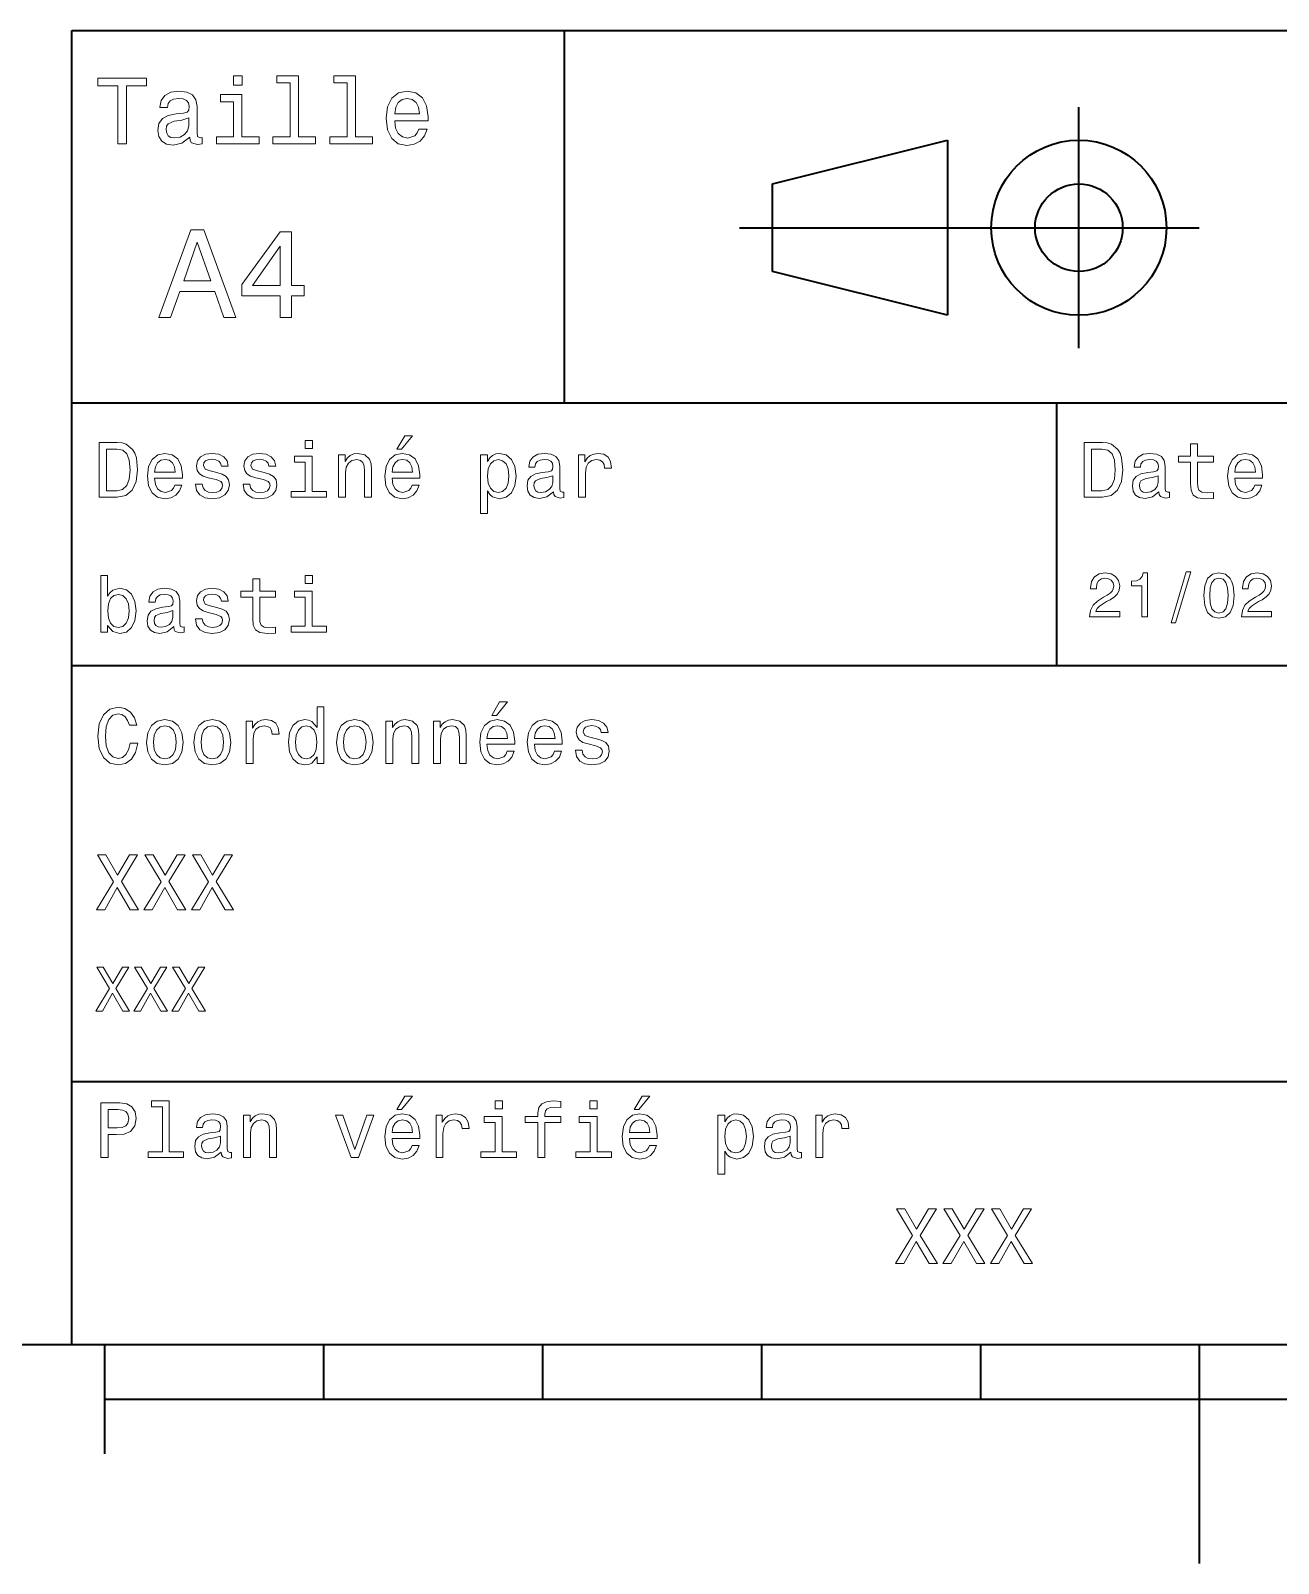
# Model space of a CAD drawing. Extents: x 0 to 297, y 0 to 210.
# Drawn here: x 95.1 to 152.1, y 0 to 70 of the extents above; entities that cross this region are included whole.
import ezdxf

# ---------------------------------------------------------------- set-up
doc = ezdxf.new("R2010")
doc.units = 0

msp = doc.modelspace()

# ---------------------------------------------------------------- linework, layer by layer
at = {"color": 7, "lineweight": 35}
for p, q in [((97, 10), (97, 70)), ((97, 70), (287, 70)), ((127.5, 61), (148.5, 61)), ((97, 53), (162, 53)), ((97, 41), (162, 41)), ((97, 22), (162, 22)), ((10, 10), (287, 10)), ((97, 10), (287, 10)), ((98.5, 7.5), (198.5, 7.5))]:
    msp.add_line(p, q, dxfattribs=at)
at = {"color": 7, "lineweight": 35, "ltscale": 0.425}
msp.add_line((119.5, 53), (119.5, 70), dxfattribs=at)
at = {"color": 7, "lineweight": 35, "ltscale": 0.275}
msp.add_line((143, 55.5), (143, 66.5), dxfattribs=at)
at = {"color": 7, "lineweight": 35, "ltscale": 0.206155}
for p, q in [((129, 63), (137, 65)), ((137, 57), (129, 59))]:
    msp.add_line(p, q, dxfattribs=at)
at = {"color": 7, "lineweight": 35, "ltscale": 0.2}
msp.add_line((137, 65), (137, 57), dxfattribs=at)
at = {"color": 7, "lineweight": 35, "ltscale": 0.1}
msp.add_line((129, 59), (129, 63), dxfattribs=at)
at = {"color": 7, "lineweight": 35, "ltscale": 0.3}
msp.add_line((142, 41), (142, 53), dxfattribs=at)
at = {"color": 7, "lineweight": 35, "ltscale": 0.125}
msp.add_line((98.5, 10), (98.5, 5), dxfattribs=at)
at = {"color": 7, "lineweight": 35, "ltscale": 0.0625}
for p, q in [((108.5, 10), (108.5, 7.5)), ((118.5, 10), (118.5, 7.5)), ((128.5, 10), (128.5, 7.5)), ((138.5, 10), (138.5, 7.5))]:
    msp.add_line(p, q, dxfattribs=at)
at = {"color": 7, "lineweight": 35, "ltscale": 0.25}
msp.add_line((148.5, 10), (148.5, 0), dxfattribs=at)
at = {"color": 7, "lineweight": 13}
for points in [[(104.786743, 67.940918), (104.384727, 67.940918), (104.384727, 67.508644), (104.786743, 67.508644)], [(106.969742, 67.621033), (106.969742, 65.157059), (106.187317, 65.157059), (106.187317, 64.837173), (108.128242, 64.837173), (108.128242, 65.157059), (107.350143, 65.157059), (107.350143, 67.940918), (106.373199, 67.940918), (106.373199, 67.621033)], [(109.572044, 67.621033), (109.572044, 65.157059), (108.789627, 65.157059), (108.789627, 64.837173), (110.730545, 64.837173), (110.730545, 65.157059), (109.952454, 65.157059), (109.952454, 67.940918), (108.975502, 67.940918), (108.975502, 67.621033)], [(99.102303, 64.837173), (99.5, 64.837173), (99.5, 67.47406), (100.407784, 67.47406), (100.407784, 67.837173), (98.190201, 67.837173), (98.190201, 67.47406), (99.102303, 67.47406)], [(102.387611, 65.139771), (102.387611, 65.126801), (102.409225, 64.979828), (102.47406, 64.876076), (102.746399, 64.793945), (102.958214, 64.828529), (102.958214, 65.122475), (102.867432, 65.109505), (102.746399, 65.165703), (102.724785, 65.338615), (102.724785, 66.540344), (102.672913, 66.84726), (102.521614, 67.0634), (102.257927, 67.193085), (101.886169, 67.240631), (101.523056, 67.188759), (101.255043, 67.041786), (101.086456, 66.812675), (101.030258, 66.510086), (101.030258, 66.484146), (101.371758, 66.484146), (101.402016, 66.665703), (101.497116, 66.795387), (101.65274, 66.873199), (101.873199, 66.903458), (102.085014, 66.881844), (102.236313, 66.817001), (102.327087, 66.704605), (102.357346, 66.548988), (102.340057, 66.367432), (102.270897, 66.276657), (102.097984, 66.233429), (101.773773, 66.198845), (101.402016, 66.121033), (101.138329, 65.982704), (100.982712, 65.766571), (100.935158, 65.446686), (100.978386, 65.161385), (101.112389, 64.949562), (101.328529, 64.815559), (101.626801, 64.768013), (102.028816, 64.858788)], [(111.750717, 65.887604), (113.272339, 65.887604), (113.276657, 66.064842), (113.207497, 66.561958), (113.017288, 66.933716), (112.714699, 67.158501), (112.312683, 67.240631), (111.919312, 67.154175), (111.616714, 66.912102), (111.422188, 66.51873), (111.353027, 66), (111.41787, 65.4683), (111.612396, 65.079247), (111.91066, 64.837173), (112.299713, 64.755043), (112.636887, 64.811234), (112.913544, 64.958214), (113.116714, 65.191643), (113.233429, 65.502876), (112.857346, 65.502876), (112.779541, 65.329971), (112.667145, 65.200287), (112.34726, 65.096542), (112.100868, 65.144089), (111.914986, 65.295387), (111.793945, 65.541786), (111.750717, 65.874634)], [(104.773773, 65.157059), (104.773773, 67.080688), (103.796829, 67.080688), (103.796829, 66.756485), (104.393372, 66.756485), (104.393372, 65.157059), (103.615273, 65.157059), (103.615273, 64.837173), (105.560516, 64.837173), (105.560516, 65.157059)], [(111.750717, 66.207489), (111.798271, 66.50576), (111.914986, 66.726219), (112.092216, 66.860229), (112.325653, 66.907776), (112.554756, 66.860229), (112.731987, 66.726219), (112.840057, 66.50576), (112.878967, 66.207489)], [(102.344383, 65.649857), (102.292511, 65.425072), (102.154182, 65.252159), (101.946686, 65.139771), (101.691643, 65.100861), (101.527374, 65.122475), (101.41066, 65.191643), (101.337173, 65.312675), (101.315559, 65.481262), (101.332855, 65.632561), (101.402016, 65.740631), (101.678673, 65.861671), (102.028816, 65.913544), (102.344383, 66.017288)], [(100.982712, 56.9049), (101.51297, 56.9049), (101.933716, 58.080692), (103.530258, 58.080692), (103.951012, 56.9049), (104.492798, 56.9049), (103.028816, 60.910664), (102.440926, 60.910664)], [(102.118156, 58.570606), (102.734871, 60.334293), (103.351585, 58.570606)], [(106.521614, 56.9049), (107.040344, 56.9049), (107.040344, 57.896255), (107.610954, 57.896255), (107.610954, 58.357349), (107.040344, 58.357349), (107.040344, 60.818443), (106.515854, 60.818443), (104.763687, 58.403458), (104.763687, 57.896255), (106.521614, 57.896255)], [(105.247841, 58.357349), (106.521614, 60.149857), (106.521614, 58.357349)], [(99.080688, 51.190563), (98.248558, 51.190563), (98.248558, 48.690563), (99.080688, 48.690563), (99.473343, 48.769814), (99.765129, 49.011169), (99.945244, 49.40382), (100.010086, 49.940563), (99.952446, 50.488113), (99.880402, 50.70425), (99.779541, 50.877163), (99.487755, 51.111313), (99.296829, 51.168949)], [(107.992798, 51.27702), (107.657784, 51.27702), (107.657784, 50.916786), (107.992798, 50.916786)], [(111.84726, 50.88797), (112.059799, 50.88797), (112.560516, 51.500362), (112.207489, 51.500362)], [(144.080688, 51.190563), (143.248566, 51.190563), (143.248566, 48.690563), (144.080688, 48.690563), (144.473343, 48.769814), (144.765137, 49.011169), (144.945251, 49.40382), (145.010086, 49.940563), (144.952454, 50.488113), (144.880402, 50.70425), (144.779541, 50.877163), (144.487747, 51.111313), (144.296829, 51.168949)], [(148.100861, 50.289986), (148.100861, 49.320965), (148.122482, 49.007565), (148.223343, 48.791428), (148.425079, 48.665348), (148.767288, 48.62212), (149.141937, 48.640129), (149.141937, 48.913906), (148.868149, 48.892292), (148.619598, 48.921112), (148.486313, 49.011169), (148.42868, 49.162464), (148.417862, 49.375), (148.417862, 50.289986), (149.141937, 50.289986), (149.141937, 50.560158), (148.417862, 50.560158), (148.417862, 51.125721), (148.100861, 51.125721), (148.100861, 50.560158), (147.553314, 50.560158), (147.553314, 50.289986)], [(99.055473, 50.891571), (99.329254, 50.837536), (99.516571, 50.671829), (99.628242, 50.376442), (99.664268, 49.940563), (99.624641, 49.519093), (99.51297, 49.223705), (99.322044, 49.047192), (99.055473, 48.989555), (98.583572, 48.989555), (98.583572, 50.891571)], [(100.784584, 49.565922), (102.052597, 49.565922), (102.056198, 49.713619), (101.998558, 50.127884), (101.840057, 50.437683), (101.587898, 50.625), (101.252884, 50.693443), (100.925072, 50.621399), (100.672913, 50.41967), (100.510803, 50.091862), (100.453171, 49.659584), (100.507202, 49.216499), (100.669312, 48.892292), (100.91787, 48.690563), (101.242073, 48.62212), (101.523056, 48.668949), (101.753601, 48.791428), (101.922913, 48.98595), (102.020172, 49.245319), (101.706772, 49.245319), (101.64193, 49.101227), (101.548271, 48.993156), (101.2817, 48.9067), (101.07637, 48.946327), (100.921471, 49.072407), (100.820602, 49.27774), (100.784584, 49.555115)], [(100.784584, 49.832493), (100.824211, 50.081055), (100.921471, 50.264771), (101.069168, 50.376442), (101.263687, 50.416069), (101.454613, 50.376442), (101.602303, 50.264771), (101.69236, 50.081055), (101.724785, 49.832493)], [(103.623199, 49.818085), (103.317001, 49.890129), (103.090057, 49.972984), (103.014412, 50.142292), (103.036026, 50.261169), (103.111671, 50.347622), (103.234146, 50.401657), (103.41066, 50.423271), (103.579971, 50.401657), (103.713257, 50.336815), (103.799713, 50.239555), (103.835732, 50.109871), (104.145531, 50.109871), (104.145531, 50.117077), (104.091499, 50.351227), (103.943802, 50.534943), (103.713257, 50.650219), (103.41066, 50.693443), (103.104469, 50.650219), (102.881126, 50.531342), (102.740631, 50.354828), (102.697403, 50.131485), (102.729828, 49.915348), (102.830688, 49.76405), (102.996399, 49.655983), (103.237755, 49.580334), (103.590775, 49.493877), (103.806915, 49.40382), (103.864555, 49.331772), (103.886169, 49.223705), (103.853745, 49.09042), (103.767288, 48.989555), (103.626801, 48.924713), (103.439484, 48.903099), (103.241356, 48.924713), (103.09726, 49.000362), (103, 49.122841), (102.960373, 49.292149), (102.654175, 49.292149), (102.704613, 49.003963), (102.852303, 48.795029), (103.086456, 48.668949), (103.41066, 48.62212), (103.749283, 48.668949), (103.997841, 48.795029), (104.149139, 48.996758), (104.203171, 49.259727), (104.163544, 49.486671), (104.051872, 49.641571), (103.868156, 49.742435)], [(105.791786, 49.818085), (105.485588, 49.890129), (105.258644, 49.972984), (105.182999, 50.142292), (105.204613, 50.261169), (105.280258, 50.347622), (105.40274, 50.401657), (105.579254, 50.423271), (105.748558, 50.401657), (105.881844, 50.336815), (105.9683, 50.239555), (106.004326, 50.109871), (106.314117, 50.109871), (106.314117, 50.117077), (106.260086, 50.351227), (106.112396, 50.534943), (105.881844, 50.650219), (105.579254, 50.693443), (105.273056, 50.650219), (105.049713, 50.531342), (104.909225, 50.354828), (104.865997, 50.131485), (104.898415, 49.915348), (104.999283, 49.76405), (105.164986, 49.655983), (105.406342, 49.580334), (105.759369, 49.493877), (105.975502, 49.40382), (106.033142, 49.331772), (106.054756, 49.223705), (106.022339, 49.09042), (105.935883, 48.989555), (105.795387, 48.924713), (105.60807, 48.903099), (105.409943, 48.924713), (105.265854, 49.000362), (105.168587, 49.122841), (105.12896, 49.292149), (104.822769, 49.292149), (104.873199, 49.003963), (105.020897, 48.795029), (105.255043, 48.668949), (105.579254, 48.62212), (105.91787, 48.668949), (106.166428, 48.795029), (106.317726, 48.996758), (106.371758, 49.259727), (106.33213, 49.486671), (106.220459, 49.641571), (106.036743, 49.742435)], [(107.981987, 48.957134), (107.981987, 50.560158), (107.16787, 50.560158), (107.16787, 50.289986), (107.664986, 50.289986), (107.664986, 48.957134), (107.016571, 48.957134), (107.016571, 48.690563), (108.637611, 48.690563), (108.637611, 48.957134)], [(109.181557, 48.690563), (109.498558, 48.690563), (109.498558, 49.807278), (109.530983, 50.063042), (109.635445, 50.250362), (109.797546, 50.365635), (110.013687, 50.408863), (110.1866, 50.372841), (110.29467, 50.275578), (110.348701, 50.113472), (110.366714, 49.897335), (110.366714, 48.690563), (110.683716, 48.690563), (110.683716, 49.962177), (110.669312, 50.217941), (110.604469, 50.430477), (110.39193, 50.625), (110.060516, 50.693443), (109.876801, 50.668228), (109.721901, 50.599785), (109.588615, 50.484512), (109.484146, 50.329613), (109.484146, 50.625), (109.181557, 50.625)], [(111.627518, 49.565922), (112.895531, 49.565922), (112.899132, 49.713619), (112.841499, 50.127884), (112.682999, 50.437683), (112.430832, 50.625), (112.095825, 50.693443), (111.768013, 50.621399), (111.515854, 50.41967), (111.353745, 50.091862), (111.296112, 49.659584), (111.350143, 49.216499), (111.512245, 48.892292), (111.760803, 48.690563), (112.085014, 48.62212), (112.365997, 48.668949), (112.596542, 48.791428), (112.765854, 48.98595), (112.863113, 49.245319), (112.549713, 49.245319), (112.484871, 49.101227), (112.391212, 48.993156), (112.124641, 48.9067), (111.919312, 48.946327), (111.764412, 49.072407), (111.663544, 49.27774), (111.627518, 49.555115)], [(111.627518, 49.832493), (111.667145, 50.081055), (111.764412, 50.264771), (111.912102, 50.376442), (112.106628, 50.416069), (112.297546, 50.376442), (112.445244, 50.264771), (112.535301, 50.081055), (112.567726, 49.832493)], [(115.986313, 50.326012), (115.986313, 50.625), (115.669312, 50.625), (115.669312, 47.941284), (115.986313, 47.941284), (115.986313, 48.98595), (116.097984, 48.816643), (116.22406, 48.704971), (116.541069, 48.62212), (116.843658, 48.690563), (117.081413, 48.895893), (117.236313, 49.2201), (117.293945, 49.659584), (117.236313, 50.095463), (117.081413, 50.41967), (116.843658, 50.621399), (116.541069, 50.693443), (116.368156, 50.671829), (116.220459, 50.603386), (116.094383, 50.488113)], [(116.48703, 48.9067), (116.274498, 48.953533), (116.119598, 49.097622), (116.022339, 49.331772), (115.989914, 49.659584), (116.022339, 49.983791), (116.119598, 50.217941), (116.274498, 50.358429), (116.48703, 50.408863), (116.681557, 50.358429), (116.836456, 50.21434), (116.933716, 49.98019), (116.969742, 49.659584), (116.933716, 49.335377), (116.836456, 49.097622), (116.681557, 48.953533)], [(119.005043, 48.942726), (119.005043, 48.931919), (119.023056, 48.809441), (119.077087, 48.722984), (119.304031, 48.654541), (119.480545, 48.683357), (119.480545, 48.928314), (119.4049, 48.917507), (119.304031, 48.96434), (119.286026, 49.108429), (119.286026, 50.109871), (119.242798, 50.365635), (119.116714, 50.54575), (118.896973, 50.65382), (118.587173, 50.693443), (118.284584, 50.650219), (118.061241, 50.52774), (117.920746, 50.336815), (117.873917, 50.084656), (117.873917, 50.063042), (118.158501, 50.063042), (118.183716, 50.21434), (118.26297, 50.322407), (118.392654, 50.387249), (118.57637, 50.412464), (118.752884, 50.394455), (118.878967, 50.34042), (118.954613, 50.246758), (118.979828, 50.117077), (118.965416, 49.965778), (118.907784, 49.890129), (118.763687, 49.854107), (118.493515, 49.825291), (118.183716, 49.760448), (117.963974, 49.645176), (117.834297, 49.465057), (117.79467, 49.19849), (117.830688, 48.960735), (117.942368, 48.784222), (118.122482, 48.67255), (118.37104, 48.632927), (118.706055, 48.708576)], [(120.143372, 48.690563), (120.460373, 48.690563), (120.460373, 49.796471), (120.492798, 50.063042), (120.590057, 50.253963), (120.748558, 50.369236), (120.961098, 50.408863), (121.119598, 50.383648), (121.238472, 50.3116), (121.310516, 50.189121), (121.335739, 50.023415), (121.656342, 50.023415), (121.613113, 50.315205), (121.49424, 50.524136), (121.296112, 50.650219), (121.02594, 50.693443), (120.842224, 50.664627), (120.683716, 50.592579), (120.543228, 50.4701), (120.431557, 50.304398), (120.431557, 50.625), (120.143372, 50.625)], [(144.055481, 50.891571), (144.329254, 50.837536), (144.516571, 50.671829), (144.628235, 50.376442), (144.664261, 49.940563), (144.624634, 49.519093), (144.51297, 49.223705), (144.322052, 49.047192), (144.055481, 48.989555), (143.583572, 48.989555), (143.583572, 50.891571)], [(146.656342, 48.942726), (146.656342, 48.931919), (146.674347, 48.809441), (146.728394, 48.722984), (146.955338, 48.654541), (147.131851, 48.683357), (147.131851, 48.928314), (147.056198, 48.917507), (146.955338, 48.96434), (146.937317, 49.108429), (146.937317, 50.109871), (146.894089, 50.365635), (146.768005, 50.54575), (146.548264, 50.65382), (146.23848, 50.693443), (145.935883, 50.650219), (145.71254, 50.52774), (145.572052, 50.336815), (145.525223, 50.084656), (145.525223, 50.063042), (145.809799, 50.063042), (145.835022, 50.21434), (145.914261, 50.322407), (146.043945, 50.387249), (146.227661, 50.412464), (146.404175, 50.394455), (146.530258, 50.34042), (146.605911, 50.246758), (146.631119, 50.117077), (146.616714, 49.965778), (146.559082, 49.890129), (146.414978, 49.854107), (146.144806, 49.825291), (145.835022, 49.760448), (145.61528, 49.645176), (145.485596, 49.465057), (145.445969, 49.19849), (145.481995, 48.960735), (145.593658, 48.784222), (145.773773, 48.67255), (146.022339, 48.632927), (146.357346, 48.708576)], [(150.121765, 49.565922), (151.389771, 49.565922), (151.393372, 49.713619), (151.335739, 50.127884), (151.177231, 50.437683), (150.925079, 50.625), (150.590057, 50.693443), (150.262253, 50.621399), (150.010086, 50.41967), (149.847977, 50.091862), (149.790344, 49.659584), (149.844376, 49.216499), (150.006485, 48.892292), (150.255051, 48.690563), (150.579254, 48.62212), (150.860229, 48.668949), (151.090775, 48.791428), (151.260086, 48.98595), (151.357346, 49.245319), (151.043945, 49.245319), (150.979111, 49.101227), (150.885452, 48.993156), (150.618881, 48.9067), (150.413544, 48.946327), (150.258652, 49.072407), (150.157776, 49.27774), (150.121765, 49.555115)], [(150.121765, 49.832493), (150.161377, 50.081055), (150.258652, 50.264771), (150.406342, 50.376442), (150.600861, 50.416069), (150.791794, 50.376442), (150.939484, 50.264771), (151.029541, 50.081055), (151.061966, 49.832493)], [(118.969025, 49.367798), (118.925797, 49.180477), (118.810516, 49.036385), (118.637611, 48.942726), (118.425072, 48.910305), (118.288185, 48.928314), (118.190926, 48.98595), (118.129684, 49.086815), (118.111671, 49.227306), (118.126083, 49.353386), (118.183716, 49.443443), (118.414268, 49.544312), (118.706055, 49.587536), (118.969025, 49.673992)], [(146.620316, 49.367798), (146.577087, 49.180477), (146.461823, 49.036385), (146.28891, 48.942726), (146.07637, 48.910305), (145.939484, 48.928314), (145.842224, 48.98595), (145.780975, 49.086815), (145.76297, 49.227306), (145.777374, 49.353386), (145.835022, 49.443443), (146.065567, 49.544312), (146.357346, 49.587536), (146.620316, 49.673992)], [(98.637611, 42.829971), (98.871758, 42.552593), (99.19236, 42.462536), (99.494957, 42.530979), (99.736313, 42.736309), (99.887611, 43.064121), (99.945244, 43.5), (99.887611, 43.935879), (99.732712, 44.260086), (99.494957, 44.461815), (99.19236, 44.533859), (98.875359, 44.440201), (98.745674, 44.324928), (98.637611, 44.170029), (98.637611, 45.117435), (98.320602, 45.117435), (98.320602, 42.530979), (98.637611, 42.530979)], [(105.269455, 44.130402), (105.269455, 43.161381), (105.291069, 42.84798), (105.39193, 42.631844), (105.593658, 42.505764), (105.935883, 42.462536), (106.310516, 42.480545), (106.310516, 42.754322), (106.036743, 42.732708), (105.788185, 42.761528), (105.6549, 42.851585), (105.59726, 43.00288), (105.586456, 43.215416), (105.586456, 44.130402), (106.310516, 44.130402), (106.310516, 44.400574), (105.586456, 44.400574), (105.586456, 44.966137), (105.269455, 44.966137), (105.269455, 44.400574), (104.721901, 44.400574), (104.721901, 44.130402)], [(107.992798, 45.117435), (107.657784, 45.117435), (107.657784, 44.757202), (107.992798, 44.757202)], [(143.489914, 43.224785), (144.864563, 43.224785), (144.864563, 43.472622), (143.778107, 43.472622), (143.838623, 43.60807), (143.942368, 43.720463), (144.262253, 43.925072), (144.432281, 44.011528), (144.622482, 44.135448), (144.757935, 44.279541), (144.835739, 44.44957), (144.864563, 44.642651), (144.815567, 44.884727), (144.680115, 45.074928), (144.472626, 45.195965), (144.20462, 45.239193), (143.927963, 45.190201), (143.71759, 45.054756), (143.582138, 44.838619), (143.536026, 44.553314), (143.536026, 44.51297), (143.798279, 44.51297), (143.798279, 44.536022), (143.824219, 44.731991), (143.902023, 44.876083), (144.02594, 44.9683), (144.190201, 45), (144.357361, 44.971184), (144.481277, 44.899136), (144.561966, 44.786743), (144.59079, 44.645535), (144.570602, 44.51297), (144.515854, 44.400578), (144.42363, 44.302593), (144.296829, 44.216141), (144.126801, 44.12392), (143.844391, 43.945248), (143.645538, 43.755043), (143.52739, 43.524498), (143.489914, 43.233429)], [(145.876083, 43.224785), (146.138336, 43.224785), (146.138336, 45.239193), (145.942368, 45.239193), (145.890488, 45.0634), (145.786743, 44.945248), (145.62825, 44.876083), (145.409225, 44.853027), (145.409225, 44.648415), (145.876083, 44.648415)], [(147.213257, 42.956772), (147.412109, 42.956772), (148.109512, 45.279541), (147.907791, 45.279541)], [(148.703171, 44.201729), (148.746399, 43.749279), (148.881851, 43.426514), (149.097992, 43.230549), (149.397705, 43.167149), (149.694534, 43.230549), (149.910675, 43.426514), (150.043228, 43.749279), (150.08934, 44.201729), (150.043228, 44.651299), (149.98848, 44.829971), (149.910675, 44.976948), (149.694534, 45.172913), (149.397705, 45.239193), (149.097992, 45.172913), (148.881851, 44.974064), (148.746399, 44.651299)], [(148.979828, 44.201729), (149.002884, 44.550434), (149.074936, 44.801155), (149.20462, 44.948128), (149.397705, 45), (149.587906, 44.948128), (149.71759, 44.801155), (149.789627, 44.550434), (149.812683, 44.201729), (149.789627, 43.850143), (149.71759, 43.599426), (149.587906, 43.45245), (149.397705, 43.403458), (149.20462, 43.45245), (149.074936, 43.599426), (149.002884, 43.850143)], [(150.429398, 43.224785), (151.804047, 43.224785), (151.804047, 43.472622), (150.71759, 43.472622), (150.778107, 43.60807), (150.881851, 43.720463), (151.201736, 43.925072), (151.371765, 44.011528), (151.561966, 44.135448), (151.697418, 44.279541), (151.775223, 44.44957), (151.804047, 44.642651), (151.755051, 44.884727), (151.619598, 45.074928), (151.412109, 45.195965), (151.144104, 45.239193), (150.867447, 45.190201), (150.657059, 45.054756), (150.521622, 44.838619), (150.47551, 44.553314), (150.47551, 44.51297), (150.737762, 44.51297), (150.737762, 44.536022), (150.763687, 44.731991), (150.841507, 44.876083), (150.965424, 44.9683), (151.129684, 45), (151.296829, 44.971184), (151.420746, 44.899136), (151.50145, 44.786743), (151.530258, 44.645535), (151.510086, 44.51297), (151.455338, 44.400578), (151.363113, 44.302593), (151.236313, 44.216141), (151.066284, 44.12392), (150.783859, 43.945248), (150.585022, 43.755043), (150.466858, 43.524498), (150.429398, 43.233429)], [(99.62104, 43.5), (99.585014, 43.175793), (99.487755, 42.938038), (99.332855, 42.793949), (99.138329, 42.747116), (98.925789, 42.793949), (98.770897, 42.938038), (98.67363, 43.172188), (98.641212, 43.5), (98.67363, 43.824207), (98.770897, 44.058357), (98.925789, 44.198845), (99.138329, 44.249279), (99.332855, 44.198845), (99.487755, 44.054756), (99.585014, 43.820606)], [(101.656342, 42.783142), (101.656342, 42.772335), (101.674355, 42.649857), (101.728386, 42.5634), (101.95533, 42.494957), (102.131844, 42.523773), (102.131844, 42.76873), (102.056198, 42.757923), (101.95533, 42.804756), (101.937317, 42.948845), (101.937317, 43.950287), (101.894089, 44.206051), (101.768013, 44.386166), (101.548271, 44.494236), (101.238472, 44.533859), (100.935883, 44.490635), (100.71254, 44.368156), (100.572044, 44.177231), (100.525215, 43.925072), (100.525215, 43.903458), (100.809799, 43.903458), (100.835014, 44.054756), (100.914268, 44.162823), (101.043945, 44.227665), (101.227669, 44.25288), (101.404175, 44.234871), (101.530258, 44.180836), (101.605911, 44.087173), (101.631126, 43.957493), (101.616714, 43.806194), (101.559074, 43.730545), (101.414986, 43.694523), (101.144814, 43.665707), (100.835014, 43.600864), (100.615273, 43.485592), (100.485588, 43.305473), (100.445969, 43.038906), (100.481987, 42.801151), (100.593658, 42.624638), (100.773773, 42.512966), (101.022331, 42.473343), (101.357346, 42.548992)], [(103.623199, 43.658501), (103.317001, 43.730545), (103.090057, 43.8134), (103.014412, 43.982708), (103.036026, 44.101585), (103.111671, 44.188038), (103.234146, 44.242073), (103.41066, 44.263687), (103.579971, 44.242073), (103.713257, 44.177231), (103.799713, 44.079971), (103.835732, 43.950287), (104.145531, 43.950287), (104.145531, 43.957493), (104.091499, 44.191643), (103.943802, 44.375359), (103.713257, 44.490635), (103.41066, 44.533859), (103.104469, 44.490635), (102.881126, 44.371758), (102.740631, 44.195244), (102.697403, 43.971901), (102.729828, 43.755764), (102.830688, 43.604465), (102.996399, 43.496399), (103.237755, 43.42075), (103.590775, 43.334293), (103.806915, 43.244236), (103.864555, 43.172188), (103.886169, 43.064121), (103.853745, 42.930836), (103.767288, 42.829971), (103.626801, 42.765129), (103.439484, 42.743515), (103.241356, 42.765129), (103.09726, 42.840778), (103, 42.963257), (102.960373, 43.132565), (102.654175, 43.132565), (102.704613, 42.844379), (102.852303, 42.635445), (103.086456, 42.509365), (103.41066, 42.462536), (103.749283, 42.509365), (103.997841, 42.635445), (104.149139, 42.837173), (104.203171, 43.100143), (104.163544, 43.327087), (104.051872, 43.481987), (103.868156, 43.582851)], [(107.981987, 42.79755), (107.981987, 44.400574), (107.16787, 44.400574), (107.16787, 44.130402), (107.664986, 44.130402), (107.664986, 42.79755), (107.016571, 42.79755), (107.016571, 42.530979), (108.637611, 42.530979), (108.637611, 42.79755)], [(101.620316, 43.208214), (101.577087, 43.020893), (101.461815, 42.876801), (101.288902, 42.783142), (101.07637, 42.750721), (100.939484, 42.76873), (100.842216, 42.826366), (100.780983, 42.927231), (100.76297, 43.067722), (100.777374, 43.193802), (100.835014, 43.283859), (101.065559, 43.384727), (101.357346, 43.427952), (101.620316, 43.514408)], [(116.184441, 38.728386), (116.396973, 38.728386), (116.897697, 39.340778), (116.54467, 39.340778)], [(99.66787, 37.460373), (99.595818, 37.15778), (99.476944, 36.941643), (99.311241, 36.808357), (99.116714, 36.765129), (98.882568, 36.829971), (98.698845, 37.024494), (98.57637, 37.341499), (98.536743, 37.780979), (98.57637, 38.216858), (98.695244, 38.537464), (98.87896, 38.731987), (99.116714, 38.80043), (99.289627, 38.764408), (99.437317, 38.663544), (99.552597, 38.501442), (99.631844, 38.278099), (99.97406, 38.278099), (99.865997, 38.620316), (99.678673, 38.879681), (99.422913, 39.041786), (99.116714, 39.099422), (98.734871, 39.009365), (98.443085, 38.757202), (98.25576, 38.342937), (98.190926, 37.780979), (98.25576, 37.219021), (98.443085, 36.804756), (98.734871, 36.548992), (99.116714, 36.462536), (99.451729, 36.530979), (99.721901, 36.721901), (99.912827, 37.035301), (100.013687, 37.460373)], [(100.413544, 37.496399), (100.471184, 37.056915), (100.636887, 36.732708), (100.899857, 36.530979), (101.252884, 36.462536), (101.602303, 36.530979), (101.865273, 36.729107), (102.030983, 37.053314), (102.092216, 37.496399), (102.030983, 37.935879), (101.865273, 38.263687), (101.602303, 38.461815), (101.252884, 38.533859), (100.899857, 38.461815), (100.636887, 38.260086), (100.471184, 37.935879)], [(102.58213, 37.496399), (102.639771, 37.056915), (102.805473, 36.732708), (103.068443, 36.530979), (103.421471, 36.462536), (103.770897, 36.530979), (104.033859, 36.729107), (104.19957, 37.053314), (104.260803, 37.496399), (104.19957, 37.935879), (104.033859, 38.263687), (103.770897, 38.461815), (103.421471, 38.533859), (103.068443, 38.461815), (102.805473, 38.260086), (102.639771, 37.935879)], [(104.963257, 36.530979), (105.280258, 36.530979), (105.280258, 37.636887), (105.312683, 37.903458), (105.409943, 38.094379), (105.568443, 38.209652), (105.780983, 38.249279), (105.939484, 38.224064), (106.058357, 38.152016), (106.130402, 38.029537), (106.155617, 37.863831), (106.476227, 37.863831), (106.432999, 38.155621), (106.314117, 38.364552), (106.115997, 38.490635), (105.845825, 38.533859), (105.662102, 38.505043), (105.503601, 38.432995), (105.363113, 38.310516), (105.251442, 38.144814), (105.251442, 38.465416), (104.963257, 38.465416)], [(108.201729, 36.829971), (108.201729, 36.530979), (108.51873, 36.530979), (108.51873, 39.117435), (108.20533, 39.117435), (108.20533, 38.170029), (107.963974, 38.443802), (107.816284, 38.508644), (107.646973, 38.533859), (107.340775, 38.461815), (107.103027, 38.260086), (106.948128, 37.935879), (106.894089, 37.5), (106.948128, 37.064121), (107.103027, 36.736309), (107.340775, 36.530979), (107.646973, 36.462536), (107.816284, 36.487751), (107.967575, 36.552593)], [(109.087898, 37.496399), (109.145531, 37.056915), (109.311241, 36.732708), (109.574203, 36.530979), (109.927231, 36.462536), (110.276657, 36.530979), (110.539627, 36.729107), (110.70533, 37.053314), (110.766571, 37.496399), (110.70533, 37.935879), (110.539627, 38.263687), (110.276657, 38.461815), (109.927231, 38.533859), (109.574203, 38.461815), (109.311241, 38.260086), (109.145531, 37.935879)], [(111.350143, 36.530979), (111.667145, 36.530979), (111.667145, 37.647694), (111.69957, 37.903458), (111.804031, 38.090778), (111.966141, 38.206051), (112.182274, 38.249279), (112.355186, 38.213257), (112.463257, 38.115993), (112.517288, 37.953888), (112.535301, 37.737751), (112.535301, 36.530979), (112.852303, 36.530979), (112.852303, 37.802593), (112.837898, 38.058357), (112.773056, 38.270893), (112.560516, 38.465416), (112.229103, 38.533859), (112.045387, 38.508644), (111.890488, 38.440201), (111.757202, 38.324928), (111.65274, 38.170029), (111.65274, 38.465416), (111.350143, 38.465416)], [(113.51873, 36.530979), (113.835732, 36.530979), (113.835732, 37.647694), (113.868156, 37.903458), (113.972626, 38.090778), (114.134727, 38.206051), (114.350861, 38.249279), (114.523773, 38.213257), (114.631844, 38.115993), (114.685883, 37.953888), (114.703888, 37.737751), (114.703888, 36.530979), (115.020889, 36.530979), (115.020889, 37.802593), (115.006485, 38.058357), (114.941643, 38.270893), (114.729111, 38.465416), (114.39769, 38.533859), (114.213974, 38.508644), (114.059082, 38.440201), (113.925789, 38.324928), (113.821327, 38.170029), (113.821327, 38.465416), (113.51873, 38.465416)], [(115.964699, 37.406338), (117.232712, 37.406338), (117.236313, 37.554035), (117.178673, 37.9683), (117.020172, 38.278099), (116.768013, 38.465416), (116.432999, 38.533859), (116.105186, 38.461815), (115.853027, 38.260086), (115.690918, 37.932278), (115.633286, 37.5), (115.687317, 37.056915), (115.849426, 36.732708), (116.097984, 36.530979), (116.422188, 36.462536), (116.703171, 36.509365), (116.933716, 36.631844), (117.103027, 36.826366), (117.200287, 37.085735), (116.886887, 37.085735), (116.822044, 36.941643), (116.728386, 36.833572), (116.461815, 36.747116), (116.256485, 36.786743), (116.101585, 36.912823), (116.000717, 37.118156), (115.964699, 37.395531)], [(118.133286, 37.406338), (119.401299, 37.406338), (119.4049, 37.554035), (119.34726, 37.9683), (119.188766, 38.278099), (118.9366, 38.465416), (118.601585, 38.533859), (118.273773, 38.461815), (118.021614, 38.260086), (117.859512, 37.932278), (117.801872, 37.5), (117.855911, 37.056915), (118.018013, 36.732708), (118.266571, 36.530979), (118.590775, 36.462536), (118.871758, 36.509365), (119.10231, 36.631844), (119.271614, 36.826366), (119.368881, 37.085735), (119.055481, 37.085735), (118.990631, 36.941643), (118.896973, 36.833572), (118.630402, 36.747116), (118.425072, 36.786743), (118.270172, 36.912823), (118.169312, 37.118156), (118.133286, 37.395531)], [(120.971901, 37.658501), (120.66571, 37.730545), (120.438766, 37.8134), (120.363113, 37.982708), (120.384727, 38.101585), (120.460373, 38.188038), (120.582855, 38.242073), (120.759369, 38.263687), (120.92868, 38.242073), (121.061966, 38.177231), (121.148415, 38.079971), (121.184441, 37.950287), (121.49424, 37.950287), (121.49424, 37.957493), (121.440201, 38.191643), (121.292511, 38.375359), (121.061966, 38.490635), (120.759369, 38.533859), (120.453171, 38.490635), (120.229828, 38.371758), (120.08934, 38.195244), (120.046112, 37.971901), (120.078529, 37.755764), (120.179398, 37.604465), (120.3451, 37.496399), (120.586456, 37.42075), (120.939484, 37.334293), (121.155624, 37.244236), (121.213257, 37.172188), (121.234871, 37.064121), (121.202454, 36.930836), (121.115997, 36.829971), (120.97551, 36.765129), (120.788185, 36.743515), (120.590057, 36.765129), (120.445969, 36.840778), (120.348709, 36.963257), (120.309082, 37.132565), (120.002884, 37.132565), (120.053314, 36.844379), (120.201012, 36.635445), (120.435158, 36.509365), (120.759369, 36.462536), (121.097984, 36.509365), (121.346542, 36.635445), (121.497841, 36.837173), (121.551872, 37.100143), (121.512253, 37.327087), (121.400574, 37.481987), (121.216858, 37.582851)], [(100.737755, 37.5), (100.770172, 37.824207), (100.87104, 38.058357), (101.033142, 38.20245), (101.252884, 38.25288), (101.469017, 38.20245), (101.631126, 38.061958), (101.731987, 37.824207), (101.768013, 37.5), (101.731987, 37.172188), (101.631126, 36.934437), (101.469017, 36.790344), (101.252884, 36.743515), (101.033142, 36.790344), (100.87104, 36.934437), (100.770172, 37.172188)], [(102.906342, 37.5), (102.938759, 37.824207), (103.039627, 38.058357), (103.201729, 38.20245), (103.421471, 38.25288), (103.637611, 38.20245), (103.799713, 38.061958), (103.900574, 37.824207), (103.9366, 37.5), (103.900574, 37.172188), (103.799713, 36.934437), (103.637611, 36.790344), (103.421471, 36.743515), (103.201729, 36.790344), (103.039627, 36.934437), (102.938759, 37.172188)], [(107.701012, 38.249279), (107.909943, 38.198845), (108.068443, 38.058357), (108.162102, 37.824207), (108.198128, 37.5), (108.162102, 37.172188), (108.068443, 36.938038), (107.909943, 36.793949), (107.701012, 36.747116), (107.502884, 36.793949), (107.351585, 36.938038), (107.250717, 37.175793), (107.2183, 37.5), (107.250717, 37.820606), (107.351585, 38.054756), (107.502884, 38.198845)], [(109.412102, 37.5), (109.444527, 37.824207), (109.545387, 38.058357), (109.707489, 38.20245), (109.927231, 38.25288), (110.143372, 38.20245), (110.305473, 38.061958), (110.406342, 37.824207), (110.44236, 37.5), (110.406342, 37.172188), (110.305473, 36.934437), (110.143372, 36.790344), (109.927231, 36.743515), (109.707489, 36.790344), (109.545387, 36.934437), (109.444527, 37.172188)], [(115.964699, 37.672909), (116.004318, 37.921471), (116.101585, 38.105186), (116.249283, 38.216858), (116.443802, 38.256485), (116.634727, 38.216858), (116.782425, 38.105186), (116.872482, 37.921471), (116.9049, 37.672909)], [(118.133286, 37.672909), (118.172913, 37.921471), (118.270172, 38.105186), (118.41787, 38.216858), (118.612396, 38.256485), (118.803314, 38.216858), (118.951012, 38.105186), (119.041069, 37.921471), (119.073486, 37.672909)], [(98.129684, 29.850143), (98.507927, 29.850143), (99.080688, 30.862391), (99.664268, 29.850143), (100.046112, 29.850143), (99.264412, 31.136166), (100.006485, 32.353745), (99.642654, 32.353745), (99.091499, 31.427954), (98.551155, 32.353745), (98.172913, 32.353745), (98.911385, 31.132565)], [(100.298271, 29.850143), (100.676514, 29.850143), (101.249283, 30.862391), (101.832855, 29.850143), (102.214699, 29.850143), (101.432999, 31.136166), (102.175072, 32.353745), (101.811241, 32.353745), (101.260086, 31.427954), (100.719742, 32.353745), (100.341499, 32.353745), (101.079971, 31.132565)], [(102.466858, 29.850143), (102.8451, 29.850143), (103.41787, 30.862391), (104.001442, 29.850143), (104.383286, 29.850143), (103.601585, 31.136166), (104.343658, 32.353745), (103.979828, 32.353745), (103.428673, 31.427954), (102.888329, 32.353745), (102.510086, 32.353745), (103.248558, 31.132565)], [(98.103745, 25.224785), (98.406342, 25.224785), (98.864555, 26.034584), (99.331413, 25.224785), (99.636887, 25.224785), (99.011528, 26.253603), (99.605186, 27.227667), (99.314117, 27.227667), (98.873199, 26.487032), (98.440926, 27.227667), (98.138329, 27.227667), (98.729103, 26.250721)], [(99.838615, 25.224785), (100.141212, 25.224785), (100.599426, 26.034584), (101.066284, 25.224785), (101.371758, 25.224785), (100.746399, 26.253603), (101.340057, 27.227667), (101.048988, 27.227667), (100.60807, 26.487032), (100.175789, 27.227667), (99.873199, 27.227667), (100.463974, 26.250721)], [(101.573486, 25.224785), (101.876083, 25.224785), (102.334297, 26.034584), (102.801155, 25.224785), (103.106628, 25.224785), (102.48127, 26.253603), (103.074928, 27.227667), (102.783859, 27.227667), (102.342941, 26.487032), (101.91066, 27.227667), (101.60807, 27.227667), (102.198845, 26.250721)], [(98.324211, 18.530979), (98.655617, 18.530979), (98.655617, 19.586454), (99.023056, 19.586454), (99.394089, 19.604465), (99.689484, 19.730547), (99.880402, 19.975504), (99.945244, 20.310518), (99.894814, 20.620316), (99.750717, 20.847261), (99.51297, 20.98415), (99.188759, 21.030979), (98.324211, 21.030979)], [(101.137611, 20.850864), (101.137611, 18.79755), (100.485588, 18.79755), (100.485588, 18.530979), (102.103027, 18.530979), (102.103027, 18.79755), (101.454613, 18.79755), (101.454613, 21.117435), (100.640488, 21.117435), (100.640488, 20.850864)], [(111.84726, 20.728386), (112.059799, 20.728386), (112.560516, 21.340778), (112.207489, 21.340778)], [(116.667145, 21.117435), (116.33213, 21.117435), (116.33213, 20.757204), (116.667145, 20.757204)], [(118.295387, 20.130404), (118.295387, 18.530979), (118.612396, 18.530979), (118.612396, 20.130404), (119.332855, 20.130404), (119.332855, 20.400576), (118.612396, 20.400576), (118.612396, 20.519451), (118.637611, 20.663544), (118.720459, 20.760807), (118.860954, 20.818443), (119.062683, 20.840057), (119.332855, 20.825647), (119.332855, 21.099422), (118.990631, 21.117435), (118.680832, 21.085014), (118.464699, 20.987751), (118.335014, 20.818443), (118.295387, 20.577089), (118.295387, 20.400576), (117.715424, 20.400576), (117.715424, 20.130404)], [(121.004326, 21.117435), (120.669312, 21.117435), (120.669312, 20.757204), (121.004326, 20.757204)], [(122.690201, 20.728386), (122.90274, 20.728386), (123.403458, 21.340778), (123.05043, 21.340778)], [(99.098701, 20.724783), (99.314842, 20.703169), (99.473343, 20.634726), (99.567001, 20.508644), (99.599426, 20.310518), (99.5634, 20.101583), (99.466141, 19.975504), (99.30043, 19.910662), (99.073486, 19.892651), (98.655617, 19.892651), (98.655617, 20.724783)], [(103.824928, 18.78314), (103.824928, 18.772333), (103.842941, 18.649855), (103.896973, 18.5634), (104.123917, 18.494957), (104.30043, 18.523775), (104.30043, 18.768732), (104.224785, 18.757925), (104.123917, 18.804754), (104.105911, 18.948847), (104.105911, 19.950287), (104.062683, 20.206051), (103.9366, 20.386166), (103.716858, 20.494236), (103.407059, 20.533861), (103.104469, 20.490633), (102.881126, 20.368155), (102.740631, 20.177233), (102.693802, 19.925072), (102.693802, 19.903458), (102.978386, 19.903458), (103.003601, 20.054754), (103.082855, 20.162823), (103.21254, 20.227665), (103.396255, 20.252882), (103.572769, 20.234869), (103.698845, 20.180836), (103.774498, 20.087175), (103.799713, 19.957493), (103.785301, 19.806194), (103.727669, 19.730547), (103.583572, 19.694523), (103.3134, 19.665705), (103.003601, 19.600864), (102.783859, 19.48559), (102.654175, 19.305475), (102.614555, 19.038904), (102.650574, 18.801151), (102.762245, 18.62464), (102.94236, 18.512968), (103.190926, 18.473343), (103.52594, 18.54899)], [(104.844383, 18.530979), (105.161385, 18.530979), (105.161385, 19.647694), (105.193802, 19.903458), (105.298271, 20.090778), (105.460373, 20.206051), (105.676514, 20.249279), (105.849426, 20.213255), (105.957497, 20.115993), (106.011528, 19.95389), (106.029541, 19.737751), (106.029541, 18.530979), (106.346542, 18.530979), (106.346542, 19.802593), (106.33213, 20.058357), (106.267288, 20.270893), (106.054756, 20.465418), (105.723343, 20.533861), (105.539627, 20.508644), (105.384727, 20.440201), (105.251442, 20.324926), (105.146973, 20.170029), (105.146973, 20.465418), (104.844383, 20.465418)], [(109.761528, 18.530979), (110.096542, 18.530979), (110.802597, 20.465418), (110.474785, 20.465418), (109.930832, 18.905619), (109.376083, 20.465418), (109.04467, 20.465418)], [(111.627518, 19.40634), (112.895531, 19.40634), (112.899132, 19.554033), (112.841499, 19.9683), (112.682999, 20.278097), (112.430832, 20.465418), (112.095825, 20.533861), (111.768013, 20.461815), (111.515854, 20.260086), (111.353745, 19.932276), (111.296112, 19.5), (111.350143, 19.056915), (111.512245, 18.732708), (111.760803, 18.530979), (112.085014, 18.462536), (112.365997, 18.509365), (112.596542, 18.631844), (112.765854, 18.826368), (112.863113, 19.085733), (112.549713, 19.085733), (112.484871, 18.941643), (112.391212, 18.833572), (112.124641, 18.747118), (111.919312, 18.786743), (111.764412, 18.912823), (111.663544, 19.118155), (111.627518, 19.395533)], [(113.637604, 18.530979), (113.954613, 18.530979), (113.954613, 19.636887), (113.98703, 19.903458), (114.08429, 20.094379), (114.242798, 20.209654), (114.45533, 20.249279), (114.613831, 20.224062), (114.732712, 20.152016), (114.804756, 20.029537), (114.829971, 19.863832), (115.150574, 19.863832), (115.107346, 20.155619), (114.988472, 20.364553), (114.790344, 20.490633), (114.520172, 20.533861), (114.336456, 20.505043), (114.177956, 20.432997), (114.03746, 20.310518), (113.925789, 20.144812), (113.925789, 20.465418), (113.637604, 20.465418)], [(116.656342, 18.79755), (116.656342, 20.400576), (115.842216, 20.400576), (115.842216, 20.130404), (116.33934, 20.130404), (116.33934, 18.79755), (115.690918, 18.79755), (115.690918, 18.530979), (117.311958, 18.530979), (117.311958, 18.79755)], [(120.993515, 18.79755), (120.993515, 20.400576), (120.179398, 20.400576), (120.179398, 20.130404), (120.676514, 20.130404), (120.676514, 18.79755), (120.028099, 18.79755), (120.028099, 18.530979), (121.649139, 18.530979), (121.649139, 18.79755)], [(122.470459, 19.40634), (123.73848, 19.40634), (123.742081, 19.554033), (123.684441, 19.9683), (123.52594, 20.278097), (123.273773, 20.465418), (122.938766, 20.533861), (122.610954, 20.461815), (122.358795, 20.260086), (122.196686, 19.932276), (122.139053, 19.5), (122.193085, 19.056915), (122.355194, 18.732708), (122.603745, 18.530979), (122.927956, 18.462536), (123.208939, 18.509365), (123.439484, 18.631844), (123.608795, 18.826368), (123.706055, 19.085733), (123.392654, 19.085733), (123.327812, 18.941643), (123.234154, 18.833572), (122.967583, 18.747118), (122.762253, 18.786743), (122.607353, 18.912823), (122.506485, 19.118155), (122.470459, 19.395533)], [(126.829254, 20.166426), (126.829254, 20.465418), (126.512253, 20.465418), (126.512253, 17.7817), (126.829254, 17.7817), (126.829254, 18.826368), (126.940926, 18.657061), (127.067009, 18.545389), (127.38401, 18.462536), (127.6866, 18.530979), (127.924355, 18.736311), (128.079254, 19.060518), (128.136887, 19.5), (128.079254, 19.935879), (127.924355, 20.260086), (127.6866, 20.461815), (127.38401, 20.533861), (127.211098, 20.512247), (127.0634, 20.443804), (126.937325, 20.328529)], [(129.847992, 18.78314), (129.847992, 18.772333), (129.865997, 18.649855), (129.920029, 18.5634), (130.146973, 18.494957), (130.323486, 18.523775), (130.323486, 18.768732), (130.247849, 18.757925), (130.146973, 18.804754), (130.128967, 18.948847), (130.128967, 19.950287), (130.085739, 20.206051), (129.959656, 20.386166), (129.739914, 20.494236), (129.430115, 20.533861), (129.127533, 20.490633), (128.904175, 20.368155), (128.763687, 20.177233), (128.716858, 19.925072), (128.716858, 19.903458), (129.00145, 19.903458), (129.026657, 20.054754), (129.105911, 20.162823), (129.235596, 20.227665), (129.419312, 20.252882), (129.595825, 20.234869), (129.721909, 20.180836), (129.797562, 20.087175), (129.822769, 19.957493), (129.808365, 19.806194), (129.750732, 19.730547), (129.606628, 19.694523), (129.336456, 19.665705), (129.026657, 19.600864), (128.806915, 19.48559), (128.677246, 19.305475), (128.637619, 19.038904), (128.67363, 18.801151), (128.785309, 18.62464), (128.965424, 18.512968), (129.213989, 18.473343), (129.548996, 18.54899)], [(130.986313, 18.530979), (131.303314, 18.530979), (131.303314, 19.636887), (131.335739, 19.903458), (131.432999, 20.094379), (131.591507, 20.209654), (131.804047, 20.249279), (131.96254, 20.224062), (132.081421, 20.152016), (132.153473, 20.029537), (132.17868, 19.863832), (132.499283, 19.863832), (132.456055, 20.155619), (132.337189, 20.364553), (132.139053, 20.490633), (131.868881, 20.533861), (131.685165, 20.505043), (131.526657, 20.432997), (131.386169, 20.310518), (131.274506, 20.144812), (131.274506, 20.465418), (130.986313, 20.465418)], [(111.627518, 19.672911), (111.667145, 19.921469), (111.764412, 20.105186), (111.912102, 20.216858), (112.106628, 20.256483), (112.297546, 20.216858), (112.445244, 20.105186), (112.535301, 19.921469), (112.567726, 19.672911)], [(122.470459, 19.672911), (122.510086, 19.921469), (122.607353, 20.105186), (122.755043, 20.216858), (122.94957, 20.256483), (123.140488, 20.216858), (123.288185, 20.105186), (123.378242, 19.921469), (123.410667, 19.672911)], [(127.329971, 18.747118), (127.117439, 18.793947), (126.96254, 18.93804), (126.86528, 19.17219), (126.832855, 19.5), (126.86528, 19.824207), (126.96254, 20.058357), (127.117439, 20.198847), (127.329971, 20.249279), (127.524498, 20.198847), (127.679398, 20.054754), (127.776657, 19.820604), (127.812683, 19.5), (127.776657, 19.175793), (127.679398, 18.93804), (127.524498, 18.793947)], [(103.788902, 19.208212), (103.745674, 19.020893), (103.630402, 18.876801), (103.457489, 18.78314), (103.244957, 18.750719), (103.10807, 18.768732), (103.010803, 18.826368), (102.94957, 18.927233), (102.931557, 19.067722), (102.945969, 19.193804), (103.003601, 19.283861), (103.234146, 19.384726), (103.52594, 19.427954), (103.788902, 19.514408)], [(129.811966, 19.208212), (129.768738, 19.020893), (129.653458, 18.876801), (129.48056, 18.78314), (129.268021, 18.750719), (129.131134, 18.768732), (129.033875, 18.826368), (128.972626, 18.927233), (128.95462, 19.067722), (128.969025, 19.193804), (129.026657, 19.283861), (129.257202, 19.384726), (129.548996, 19.427954), (129.811966, 19.514408)], [(134.623917, 13.690562), (135.002151, 13.690562), (135.574921, 14.70281), (136.158493, 13.690562), (136.540344, 13.690562), (135.758636, 14.976585), (136.500717, 16.194164), (136.136887, 16.194164), (135.585724, 15.268372), (135.04538, 16.194164), (134.667145, 16.194164), (135.405609, 14.972983)], [(136.792496, 13.690562), (137.170746, 13.690562), (137.743515, 14.70281), (138.327087, 13.690562), (138.708923, 13.690562), (137.927231, 14.976585), (138.669312, 16.194164), (138.305466, 16.194164), (137.754318, 15.268372), (137.213974, 16.194164), (136.835724, 16.194164), (137.574203, 14.972983)], [(138.96109, 13.690562), (139.33934, 13.690562), (139.912094, 14.70281), (140.495667, 13.690562), (140.877518, 13.690562), (140.09581, 14.976585), (140.837891, 16.194164), (140.47406, 16.194164), (139.922913, 15.268372), (139.382568, 16.194164), (139.004318, 16.194164), (139.742798, 14.972983)]]:
    msp.add_lwpolyline(points, close=True, dxfattribs=at)
at = {"color": 7, "lineweight": 35}
for radius in [4, 2]:
    msp.add_circle((143, 61), radius, dxfattribs=at)

doc.saveas('drawing.dxf')
